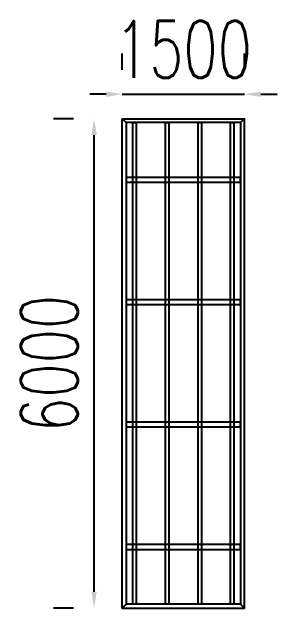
# Model space of a CAD drawing. Header units: millimetres. Extents: x -1442555 to -1309205, y 1400164 to 1531173.
# Drawn here: x -1435220 to -1431964, y 1403786 to 1411095 of the extents above; entities that cross this region are included whole.
import ezdxf

# ---------------------------------------------------------------- set-up
doc = ezdxf.new("R2010")
doc.units = ezdxf.units.MM
doc.header["$LTSCALE"] = 10
doc.layers.get('0').update_dxf_attribs({"linetype": 'CONTINUOUS'})
doc.layers.get('DEFPOINTS').update_dxf_attribs({"linetype": 'CONTINUOUS'})
doc.layers.add('W-STEEL_FRAME钢架', color=3, linetype='CONTINUOUS')
doc.layers.add('W-STEEL_KEEL钢龙骨', color=5, linetype='CONTINUOUS')
doc.styles.add('STANDARD_T3', font='simplex.shx', dxfattribs={"width": 0.7, "bigfont": 'gbcbig.shx'})
doc.dimstyles.new('W&&200', dxfattribs={"dimtxt": 700, "dimasz": 200, "dimexe": 500, "dimexo": 600, "dimgap": 200, "dimtad": 1, "dimdec": 0, "dimzin": 0, "dimdsep": 46, "dimtxsty": 'STANDARD_T3', "dimcen": 0.09, "dimclrd": 1, "dimclre": 1, "dimclrt": 7, "dimazin": 2, "dimtfac": 1, "dimtdec": 0, "dimtix": 1, "dimtmove": 2, "dimatfit": 3, "dimfxl": 100, "dimtolj": 1, "dimtzin": 0, "dimarcsym": 0})

# ---------------------------------------------------------------- blocks, each defined once
blk = doc.blocks.new('*U274')
at = {"layer": 'W-STEEL_FRAME钢架'}
blk.add_lwpolyline([(702.1, 30), (-701.9, 30), (-702.1, -30), (702.1, -30)], close=True, dxfattribs=at)
blk = doc.blocks.new('*U275')
at = {"layer": 'W-STEEL_FRAME钢架', "color": 0, "linetype": 'ByBlock', "lineweight": -2, "transparency": 16777216}
for p in [(0, 4500), (0, 3000), (0, 1500), (0, 0)]:
    blk.add_blockref('*U274', p, dxfattribs=at)
blk = doc.blocks.new('*U276')
at = {"layer": 'W-STEEL_KEEL钢龙骨'}
blk.add_lwpolyline([(-20, -2951.9), (-20, 2951.9), (20, 2951.7), (20, -2951.9)], close=True, dxfattribs=at)
blk = doc.blocks.new('*U277')
at = {"layer": 'W-STEEL_KEEL钢龙骨', "color": 0, "linetype": 'ByBlock', "lineweight": -2, "transparency": 16777216}
for p in [(0, 0), (400, 0), (800, 0), (1200, 0)]:
    blk.add_blockref('*U276', p, dxfattribs=at)
blk = doc.blocks.new('钢架6×1.5')
at = {"layer": 'W-STEEL_FRAME钢架'}
for points in [[(0, 6000), (48, 5952), (48, 48.2), (0, 0)], [(0, 6000), (1500, 6000), (1452, 5952), (48, 5952)], [(1500, 6000), (1452, 5952), (1452, 48.2), (1500, 0.2)], [(0, 0), (1500, 0.2), (1452, 48.2), (48, 48.2)]]:
    blk.add_lwpolyline(points, close=True, dxfattribs=at)
blk.add_blockref('*U275', (749.9, 750.2), dxfattribs=at)
at = {"layer": 'W-STEEL_KEEL钢龙骨'}
blk.add_blockref('*U277', (150, 3000.3), dxfattribs=at)
blk = doc.blocks.new('*D494')
at = {"color": 1, "lineweight": -2, "transparency": 16777216}
for p, q in [((-1433864.2, 1410385.7), (-1433864.2, 1410585.5)), ((-1432364.2, 1410385.7), (-1432364.2, 1410585.5)), ((-1434064.2, 1410085.5), (-1434264.2, 1410085.5)), ((-1433864.2, 1410085.5), (-1432364.2, 1410085.5)), ((-1432164.2, 1410085.5), (-1431964.2, 1410085.5))]:
    blk.add_line(p, q, dxfattribs=at)
at = {"color": 1, "transparency": 16777216}
for points in [[(-1434064.2, 1410118.9), (-1434064.2, 1410052.2), (-1433864.2, 1410085.5)], [(-1432164.2, 1410118.9), (-1432164.2, 1410052.2), (-1432364.2, 1410085.5)]]:
    blk.add_solid(points, dxfattribs=at)
at = {"layer": 'DEFPOINTS', "color": 0, "transparency": 16777216}
for p in [(-1432364.2, 1410085.5), (-1433864.2, 1409785.7), (-1432364.2, 1409785.7)]:
    blk.add_point(p, dxfattribs=at)
at = {"color": 7, "transparency": 16777216, "insert": (-1433114.2, 1410635.5), "char_height": 700, "attachment_point": 5, "style": 'STANDARD_T3'}
blk.add_mtext('\\A1;1500', dxfattribs=at)
blk = doc.blocks.new('*D495')
at = {"color": 1, "lineweight": -2, "transparency": 16777216}
for p, q in [((-1434464.2, 1409785.7), (-1434710.4, 1409785.7)), ((-1434210.4, 1403985.7), (-1434210.4, 1409585.7)), ((-1434464.2, 1403785.7), (-1434710.4, 1403785.7))]:
    blk.add_line(p, q, dxfattribs=at)
at = {"color": 1, "transparency": 16777216}
for points in [[(-1434243.7, 1409585.7), (-1434177, 1409585.7), (-1434210.4, 1409785.7)], [(-1434243.7, 1403985.7), (-1434177, 1403985.7), (-1434210.4, 1403785.7)]]:
    blk.add_solid(points, dxfattribs=at)
at = {"layer": 'DEFPOINTS', "color": 0, "transparency": 16777216}
for p in [(-1434210.4, 1409785.7), (-1433864.2, 1409785.7), (-1433864.2, 1403785.7)]:
    blk.add_point(p, dxfattribs=at)
at = {"color": 7, "transparency": 16777216, "insert": (-1434760.4, 1406785.7), "char_height": 700, "attachment_point": 5, "rotation": 90, "style": 'STANDARD_T3'}
blk.add_mtext('\\A1;6000', dxfattribs=at)

msp = doc.modelspace()

# ---------------------------------------------------------------- block references
at = {"layer": 'W-STEEL_KEEL钢龙骨'}
msp.add_blockref('钢架6×1.5', (-1433864.2, 1403785.7), dxfattribs=at)

# ---------------------------------------------------------------- dimensions: what is measured, and where the dimension line sits
dim = msp.add_linear_dim(base=(-1432364.2, 1410085.5), p1=(-1433864.2, 1409785.7), p2=(-1432364.2, 1409785.7), dimstyle='W&&200')
dim.commit()
dim.dimension.update_dxf_attribs({"geometry": '*D494', "text_midpoint": (-1433114.2, 1410635.5)})
dim = msp.add_linear_dim(base=(-1434210.4, 1409785.7), p1=(-1433864.2, 1403785.7), p2=(-1433864.2, 1409785.7), angle=90, dimstyle='W&&200')
dim.commit()
dim.dimension.update_dxf_attribs({"geometry": '*D495', "text_midpoint": (-1434760.4, 1406785.7)})

doc.saveas('drawing.dxf')
